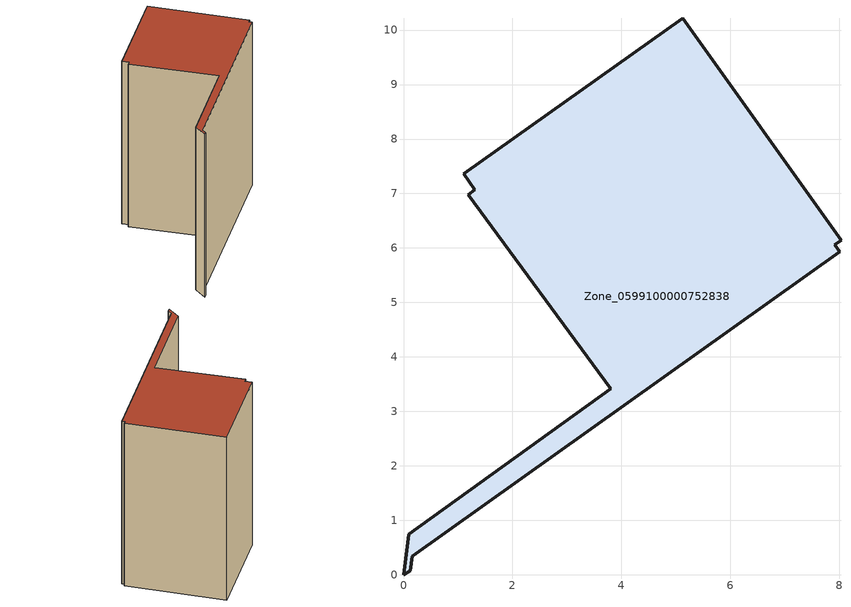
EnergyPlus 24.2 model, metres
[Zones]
Zone_0599100000752838
 floor ground (C_G): 0.16,0.34 0.13,0.08 0,0 0.1,0.75 3.81,3.42 1.18,6.97 1.31,7.07 1.11,7.36 5.12,10.22 8.03,6.14 7.92,6.06 8.01,5.93 z0
 wall outside (C_F): 0,0 0.13,0.08 0.16,0.34 8.01,5.93 7.92,6.06 8.03,6.14 5.12,10.22 1.11,7.36 1.31,7.07 1.18,6.97 3.81,3.42 0.1,0.75 0,0 z0:9.22
 roof outside (C_R): 0.13,0.08 0.16,0.34 8.01,5.93 7.92,6.06 8.03,6.14 5.12,10.22 1.11,7.36 1.31,7.07 1.18,6.97 3.81,3.42 0.1,0.75 0,0 z9.22
[BUILDING]
Pand.0599100000752838: North Axis=0; Terrain=City; Loads Convergence Tolerance Value=0.04; Temperature Convergence Tolerance Value=0.4; Solar Distribution=FullExterior; Maximum Number of Warmup Days=25; Minimum Number of Warmup Days=1
[Site:Location]
Rotterdam.The.Hague.AP_ZH_NLD Design_Conditions: Latitude=51.96; Longitude=4.45; Time Zone=1; Elevation=-4.5
[SITE:GROUNDTEMPERATURE:BUILDINGSURFACE]
18, 18, 18, 18, 18, 18, 18, 18, 18, 18, 18, 18
[MATERIAL] Thermal Absorptance=0.9; Solar Absorptance=0.7; Visible Absorptance=0.7
Name | Roughness | Thickness | Conductivity | Density | Specific Heat
G.TC.2006-2014 | MediumSmooth | 0.15 | 0.06 | 540 | 1210
F.TC.2006-2014 | Rough | 0.3 | 0.12 | 1920 | 840
R.TC.2006-2014 | MediumRough | 0.2 | 0.08 | 1500 | 1000
[CONSTRUCTION]
C_G: G.TC.2006-2014
C_F: F.TC.2006-2014
C_R: R.TC.2006-2014
[ZONE]
Zone_0599100000752838: Type=1; Multiplier=1; Ceiling Height=Autocalculate; Volume=Autocalculate; Floor Area=autocalculate; Part of Total Floor Area=Yes
[ZONEINFILTRATION:DESIGNFLOWRATE]
Infil_Zone_0599100000752838: Zone or ZoneList or Space or SpaceList=Zone_0599100000752838; Schedule=AlwaysOn; Design Flow Rate Calculation Method=Flow/Area; Flow Rate per Floor Area=0.0015; Constant Term Coefficient=1; Temperature Term Coefficient=0; Velocity Term Coefficient=0; Velocity Squared Term Coefficient=0
[HVACTEMPLATE:ZONE:IDEALLOADSAIRSYSTEM]
Zone_0599100000752838: Maximum Heating Supply Air Temperature=50; Minimum Cooling Supply Air Temperature=13; Maximum Heating Supply Air Humidity Ratio=0.0156; Minimum Cooling Supply Air Humidity Ratio=0.0077; Heating Limit=NoLimit; Cooling Limit=NoLimit; Dehumidification Control Type=ConstantSensibleHeatRatio; Cooling Sensible Heat Ratio=0.7; Dehumidification Setpoint=60; Humidification Control Type=None; Humidification Setpoint=30; Outdoor Air Method=None; Outdoor Air Flow Rate per Person=0.00944; Outdoor Air Flow Rate per Zone Floor Area=0; Outdoor Air Flow Rate per Zone=0; Demand Controlled Ventilation Type=None; Outdoor Air Economizer Type=NoEconomizer; Heat Recovery Type=None; Sensible Heat Recovery Effectiveness=0.7; Latent Heat Recovery Effectiveness=0.65
[ZONECONTROL:THERMOSTAT]
ThermostatControl_Zone_0599100000752838: Zone or ZoneList=Zone_0599100000752838; Control Type Schedule=DualSetpointControlType; Control 1=Thermostat_Zone_0599100000752838; Temperature Difference Between Cutout And Setpoint=0
[THERMOSTATSETPOINT:DUALSETPOINT]
Thermostat_Zone_0599100000752838: Heating Setpoint Temperature Schedule=HeatingSetpoint_Zone_0599100000752838; Cooling Setpoint Temperature Schedule=CoolingSetpoint_Zone_0599100000752838
[SCHEDULE:COMPACT]
HeatingSetpoint_Zone_0599100000752838: Through: 12/31, For: AllDays, Until: 24:00, 21
CoolingSetpoint_Zone_0599100000752838: Through: 12/31, For: AllDays, Until: 24:00, 24
DualSetpointControlType: Through: 12/31, For: AllDays, Until: 24:00, 4
AlwaysOn: Through: 12/31, For: AllDays, Until: 24:00, 1
